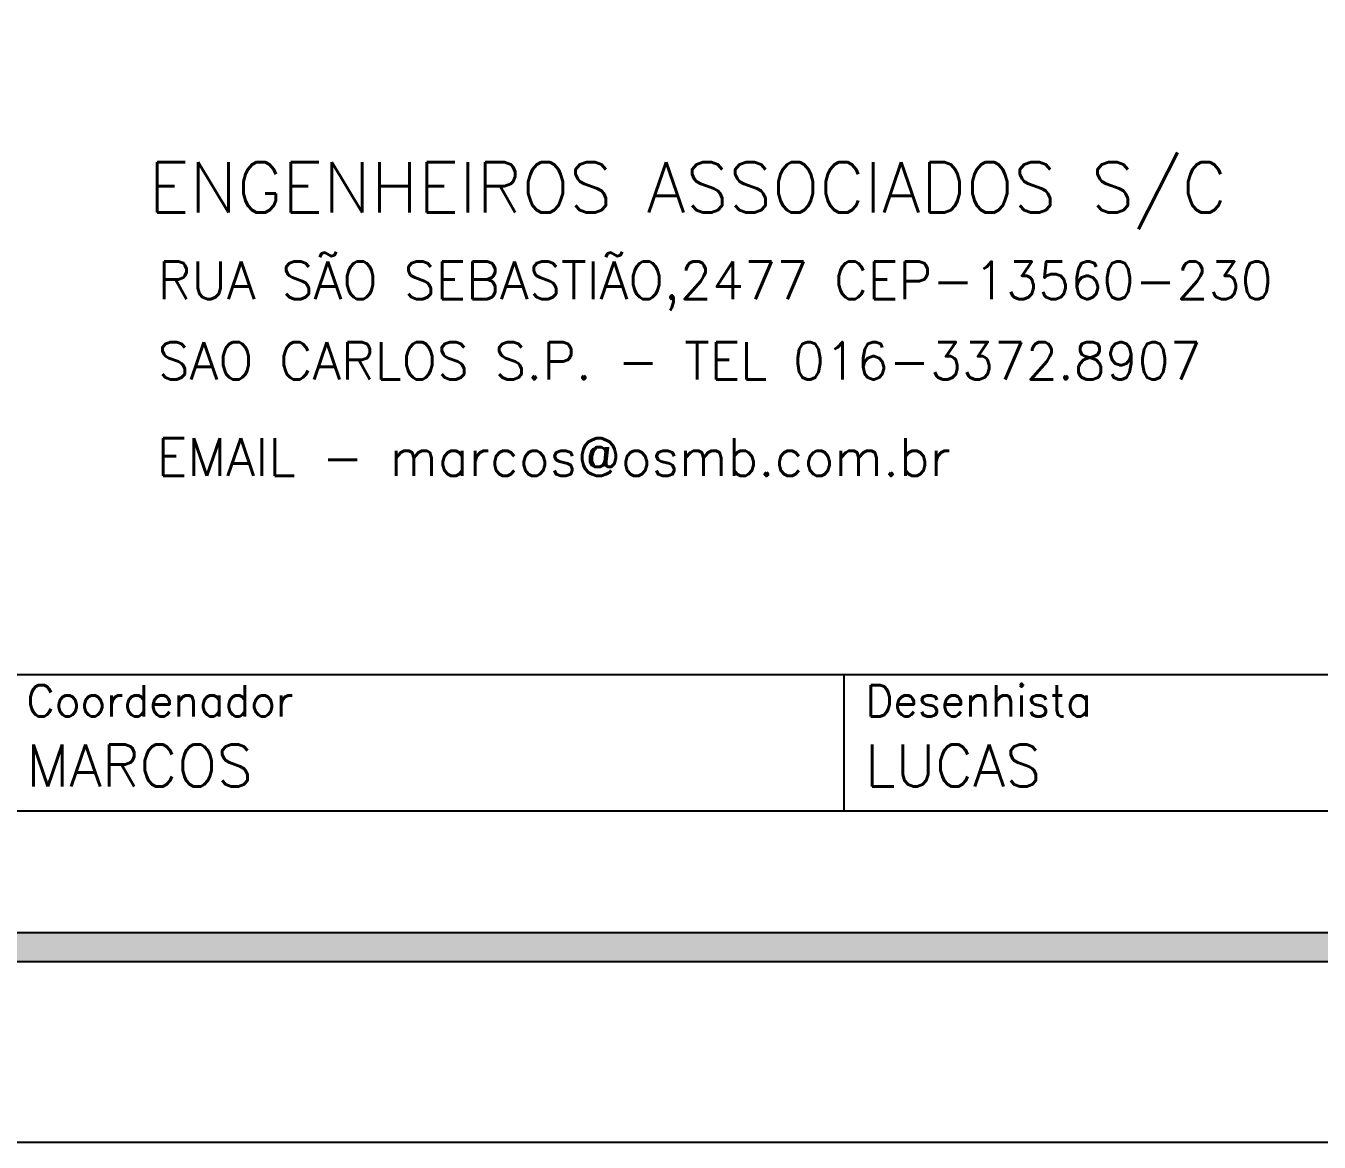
# Model space of a CAD drawing. Extents: x -334 to 5611, y 589 to 4794.
# Drawn here: x 4915.6 to 5224, y 588.7 to 854.8 of the extents above; entities that cross this region are included whole.
import ezdxf

# ---------------------------------------------------------------- set-up
doc = ezdxf.new("R2010")
doc.units = 0
doc.header["$LTSCALE"] = 100
doc.header["$MEASUREMENT"] = 0
doc.layers.get('0').update_dxf_attribs({"color": 245, "linetype": 'CONTINUOUS'})
doc.layers.add('9', color=3, linetype='CONTINUOUS')
doc.layers.add('TEX1', color=7, linetype='CONTINUOUS')
doc.styles.get("Standard").update_dxf_attribs({"font": 'ROMANS.SHX'})

# ---------------------------------------------------------------- blocks, each defined once
blk = doc.blocks.new('CARIMBO_UNION', base_point=(735.032049, -4583.115153))
for p, q in [((718.532049, -4581.815153), (734.032049, -4581.815153)), ((726.032049, -4582.465153), (726.032049, -4581.815153)), ((718.532049, -4582.465153), (734.032049, -4582.465153))]:
    blk.add_line(p, q)
at = {"layer": 'TEX1'}
for s, p in [('Coordenador', (722.132049, -4582.015153)), ('Desenhista', (726.132049, -4582.015153))]:
    blk.add_text(s, height=0.15, dxfattribs=at).set_placement(p)

msp = doc.modelspace()

# ---------------------------------------------------------------- linework, layer by layer
for points in [[(-334.197108, 588.673244), (5610.802892, 588.673244), (5610.802892, 4793.673244), (-334.197108, 4793.673244), (-334.197108, 588.673244)], [(5560.802892, 638.673244), (5560.802892, 631.673244), (-216.197108, 631.673244), (-216.197108, 4750.673244), (5560.802892, 4750.673244), (5560.802892, 4743.673244), (-209.197108, 4743.673244), (-209.197108, 638.673244), (5560.802892, 638.673244)], [(-209.197108, 638.673244), (5560.802892, 638.673244), (5560.802892, 4743.673244), (-209.197108, 4743.673244), (-209.197108, 638.673244)]]:
    msp.add_lwpolyline(points)
for points in [[(5560.802892, 631.673244), (-216.197108, 631.673244), (-209.197108, 638.673244)], [(5560.802892, 631.673244), (-209.197108, 638.673244), (5560.802892, 638.673244)]]:
    msp.add_solid(points)

# ---------------------------------------------------------------- block references
at = {"xscale": 50, "yscale": 50}
msp.add_blockref('CARIMBO_UNION', (5560.802892, 635.173244), dxfattribs=at)

# ---------------------------------------------------------------- texts
for s, height, p in [('RUA SÃO SEBASTIÃO,2477 CEP-13560-230', 8.94, (4947.077027, 789.706471)), ('SAO CARLOS S.P. - TEL 016-3372.8907', 8.88, (4947.077027, 770.552764)), ('EMAIL - marcos@osmb.com.br', 9, (4946.820604, 747.518193))]:
    msp.add_text(s, height=height).set_placement(p)
at = {"layer": '9'}
msp.add_text('ENGENHEIROS ASSOCIADOS S/C', height=12, dxfattribs=at).set_placement((4944.913846, 810.333362))
at = {"layer": 'TEX1'}
for s, p in [('MARCOS', (4915.764032, 673.478761)), ('LUCAS', (5115.764032, 673.478761))]:
    msp.add_text(s, height=10, dxfattribs=at).set_placement(p)

doc.saveas('drawing.dxf')
